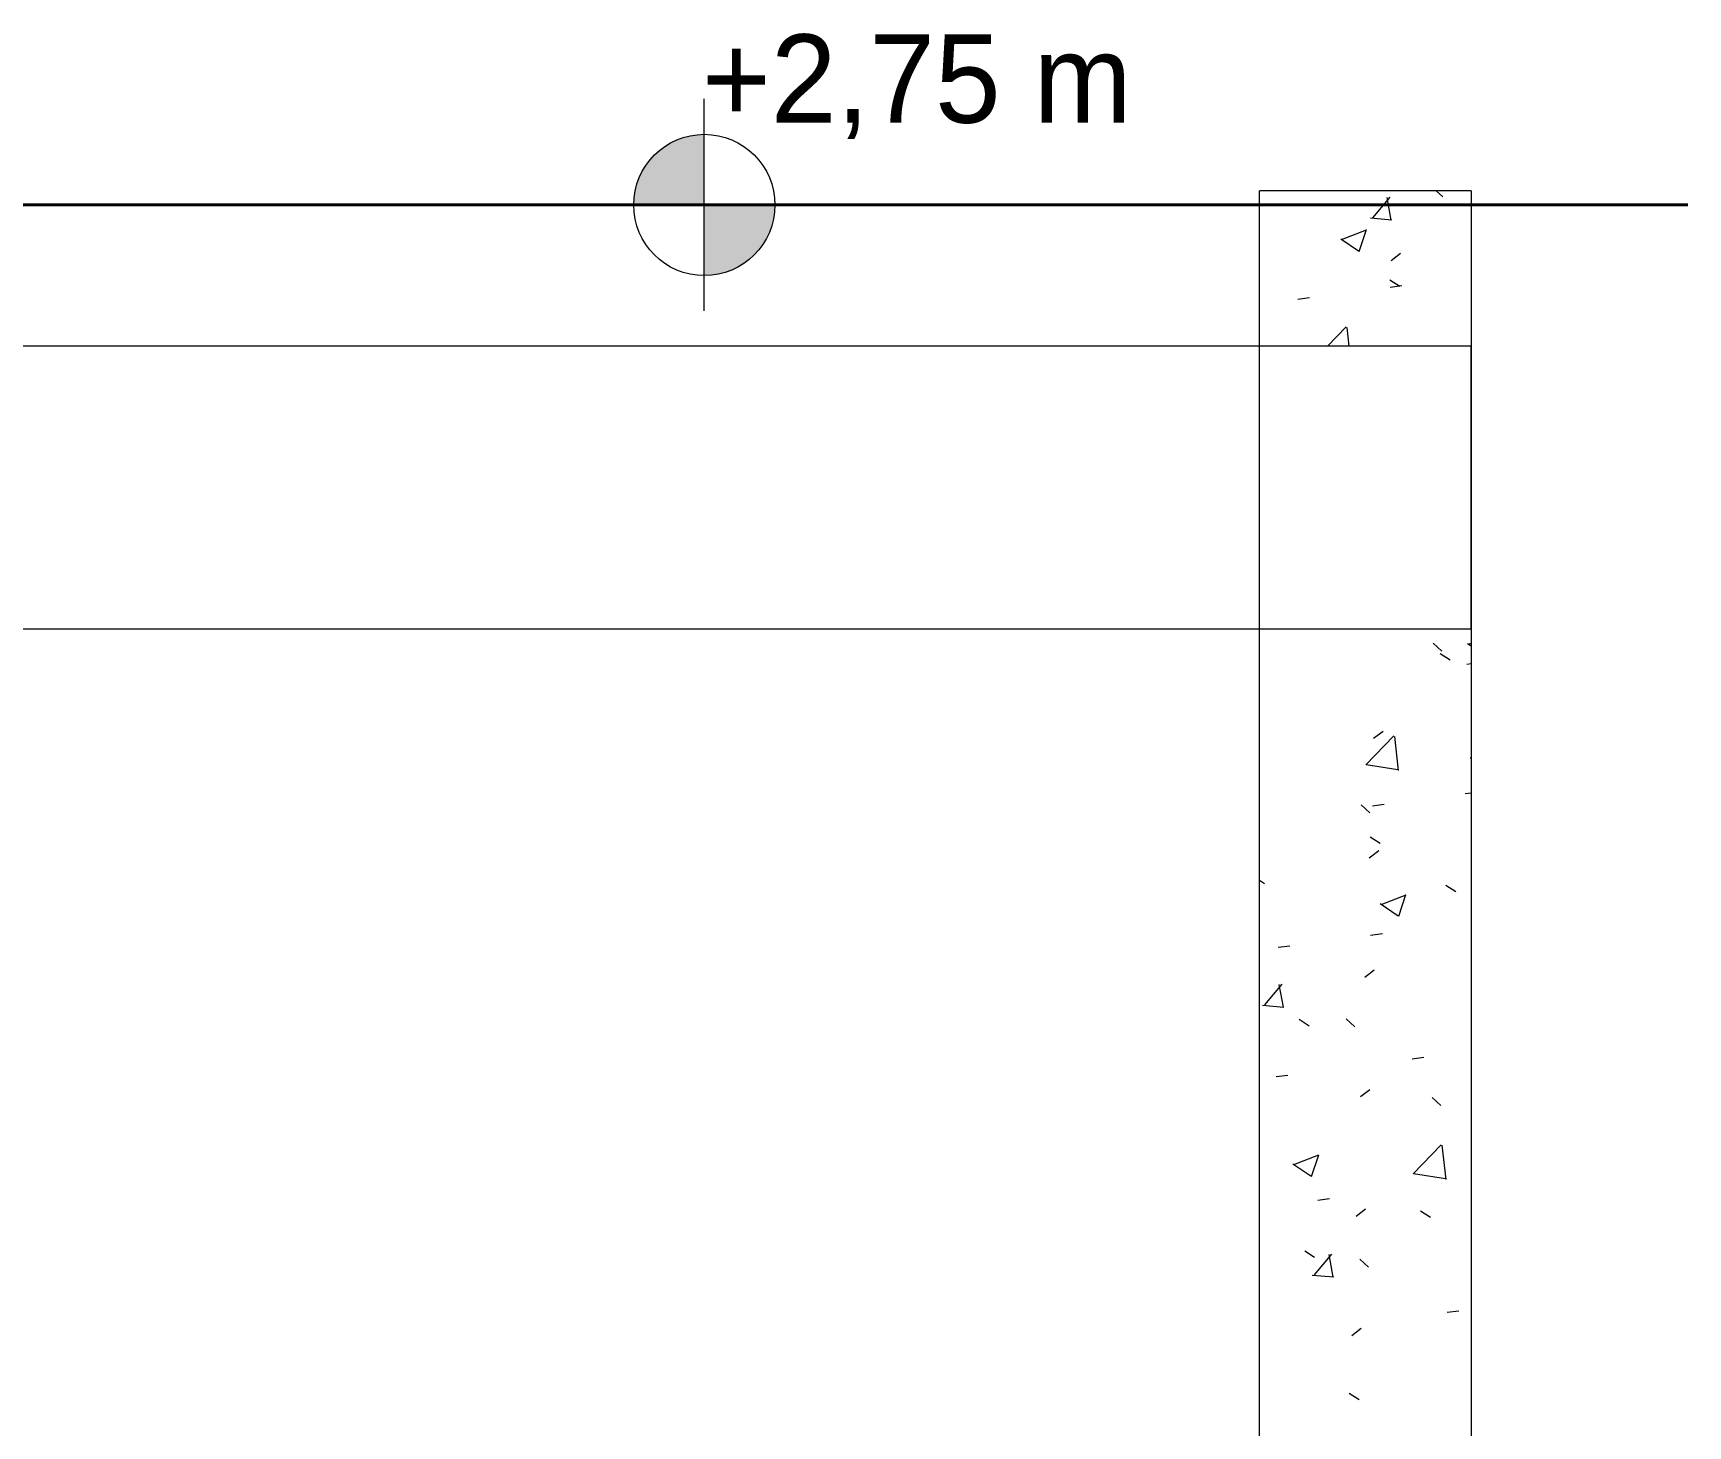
# Model space of a CAD drawing. Header units: metres. Extents: x 15 to 69.3, y -12.4 to 16.4.
# Drawn here: x 39.967 to 41.138, y 1.886 to 2.872 of the extents above; entities that cross this region are included whole.
import ezdxf

# ---------------------------------------------------------------- set-up
doc = ezdxf.new("R2010")
doc.units = ezdxf.units.M
doc.layers.add('1095_ARQ_BASE_COBERTA_dwg', color=7, linetype='Continuous', lineweight=5, true_color=0x767676)
doc.layers.add('A-FLOR', color=7, linetype='Continuous', lineweight=9, true_color=0x007f00)
for name, color, linetype, lineweight in [('A-WALL', 7, 'Continuous', 9), ('G-ANNO-DIMS', 7, 'Continuous', 5), ('KIRYA - PAREDE', 7, 'Continuous', 40), ('KIRYA - PAREDE VISTA', 7, 'Continuous', 15), ('KIRYA - PISO', 7, 'Continuous', 5), ('S-COLS', 7, 'Continuous', 5)]:
    doc.layers.add(name, color=color, linetype=linetype, lineweight=lineweight)
doc.styles.add('Century Gothic_3', font='GOTHIC.TTF', dxfattribs={"height": 0.0625})

# ---------------------------------------------------------------- blocks, each defined once
blk = doc.blocks.new('Pilar retangular - 15 x 30 cm-3622251-DD')
at = {"layer": 'S-COLS', "true_color": 0xeaeaea}
h = blk.add_hatch(dxfattribs=at)
h.set_pattern_fill('FP_9', color=254, style=0, pattern_type=2)
h.set_pattern_definition([(50, (-16.769, 1.584), (0.18219, -0.015938), [0.01905, -0.20955]), (355, (-16.769, 1.584), (-0.035242, 0.191059), [0.01524, -0.16764]), (100.451, (-16.754, 1.582), (0.146942, 0.17512), [0.01619, -0.17809]), (46.184, (-16.769, 1.635), (0.271077, -0.042045), [0.02858, -0.31433]), (96.636, (-16.747, 1.631), (0.237407, 0.247433), [0.02429, -0.26714]), (351.184, (-16.769, 1.635), (0.237406, 0.247428), [0.02286, -0.25146]), (21, (-16.744, 1.622), (0.15162, -0.102267), [0.01905, -0.20955]), (326, (-16.744, 1.622), (0.061803, 0.18419), [0.01524, -0.16764]), (71.451, (-16.731, 1.613), (0.213418, 0.081924), [0.01619, -0.17809]), (37.5, (-16.769, 1.584), (0.0030864, 0.084551), [0.00838, -0.15723, 0.00838, -0.1618, -0.16828]), (37.5, (-16.769, 1.584), (0.0030864, 0.084551), [-0.33579, 0.00838, -0.15989]), (7.5, (-16.769, 1.584), (0.0668157, 0.1001782), [0.00838, -0.08865, 0.00838, -0.15342, -0.06414]), (7.5, (-16.769, 1.584), (0.0668157, 0.1001782), [-0.25883, 0.00838, -0.05575]), (327.5, (-16.826, 1.584), (0.1355866, -0.0057276), [0.00838, -0.05512, 0.00838, -0.18974, -0.26289]), (327.5, (-16.826, 1.584), (0.1355866, -0.0057276), [-0.26162, 0.00838, -0.25451]), (317.5, (-16.851, 1.584), (0.148125, 0.025429), [0.00838, -0.07417, 0.00838, -0.12319, -0.18669]), (317.5, (-16.851, 1.584), (0.148125, 0.025429), [-0.21412, 0.00838, -0.17831])])
h.paths.add_polyline_path([(-15.2106, 0.6), (-15.2106, 2.45), (-15.3606, 2.45), (-15.3606, 0.6)])
h.paths.add_polyline_path([(-15.3606, 2.65), (-15.2106, 2.65), (-15.2106, 2.76), (-15.3606, 2.76)])
at = {"layer": 'S-COLS', "color": 253, "true_color": 0xaaaaaa}
for p, q in [((-15.3606, 0.6), (-15.3606, 2.76)), ((-15.2106, 2.76), (-15.3606, 2.76)), ((-15.2106, 2.76), (-15.2106, 0.6))]:
    blk.add_line(p, q, dxfattribs=at)
blk = doc.blocks.new('1095_ARQ_BASE_COBERTA_dwg-3608433-DD')
at = {"layer": 'KIRYA - PAREDE', "flags": 128}
blk.add_lwpolyline([(-15.0573, 2.75), (-16.8606, 2.75), (-18.9008, 2.75)], dxfattribs=at)
at = {"layer": 'KIRYA - PAREDE VISTA'}
blk.add_line((-16.2091, 2.75), (-15.0573, 2.75), dxfattribs=at)
at = {"layer": 'KIRYA - PISO'}
for p, q in [((-15.0572, 2.75), (-18.9009, 2.75)), ((-15.0573, 2.75), (-18.9008, 2.75)), ((-15.0573, 2.75), (-18.9008, 2.75)), ((-15.0573, 2.75), (-18.9008, 2.75)), ((-15.0573, 2.75), (-17.7709, 2.75)), ((-15.0573, 2.75), (-17.5505, 2.75))]:
    blk.add_line(p, q, dxfattribs=at)
blk = doc.blocks.new('Elevações de ponto - Padrão-77235-DD')
at = {"layer": 'G-ANNO-DIMS', "true_color": 0xff0000}
h = blk.add_hatch(color=1, dxfattribs=at)
edge = h.paths.add_edge_path()
edge.add_line((-18.0402, 0), (-18.0902, 0))
edge.add_arc((-18.0402, 0), 0.05, 90, 180, ccw=False)
edge.add_line((-18.0402, 0.05), (-18.0402, 0))
h = blk.add_hatch(color=1, dxfattribs=at)
edge = h.paths.add_edge_path()
edge.add_line((-18.0402, 0), (-17.9902, 0))
edge.add_arc((-18.0402, 0), 0.05, -90, 0, ccw=False)
edge.add_line((-18.0402, -0.05), (-18.0402, 0))
at = {"layer": 'G-ANNO-DIMS'}
for p, q in [((-18.0402, -0.075), (-18.0402, 0.075)), ((-18.1152, 0), (-17.6902, 0))]:
    blk.add_line(p, q, dxfattribs=at)
blk.add_circle((-18.0402, 0), 0.05, dxfattribs=at)

msp = doc.modelspace()

# ---------------------------------------------------------------- linework, layer by layer
at = {"layer": 'A-FLOR', "color": 9, "true_color": 0xaad4aa}
for p, q in [((37.6849, 2.75), (40.9849, 2.75)), ((40.9849, 2.75), (40.9849, 2.65)), ((40.9849, 2.65), (37.6849, 2.65))]:
    msp.add_line(p, q, dxfattribs=at)
at = {"layer": 'A-WALL', "color": 253, "true_color": 0xaaaaaa}
for p, q in [((40.9849, 2.45), (40.9849, 2.65)), ((37.6849, 2.45), (40.9849, 2.45))]:
    msp.add_line(p, q, dxfattribs=at)

# ---------------------------------------------------------------- block references
at = {"layer": '1095_ARQ_BASE_COBERTA_dwg', "color": 7}
msp.add_blockref('1095_ARQ_BASE_COBERTA_dwg-3608433-DD', (56.1955, 0), dxfattribs=at)
at = {"layer": 'G-ANNO-DIMS', "color": 1, "true_color": 0xff0000}
msp.add_blockref('Elevações de ponto - Padrão-77235-DD', (58.4822, 2.75), dxfattribs=at)
at = {"layer": 'S-COLS', "color": 253, "true_color": 0xaaaaaa}
msp.add_blockref('Pilar retangular - 15 x 30 cm-3622251-DD', (56.1955, 0), dxfattribs=at)

# ---------------------------------------------------------------- texts
at = {"layer": 'G-ANNO-DIMS', "insert": (40.4403, 2.8707), "char_height": 0.0625, "width": 0.385274, "attachment_point": 1, "line_spacing_factor": 0.984502, "style": 'Century Gothic_3'}
msp.add_mtext('+2,75 m', dxfattribs=at)

doc.saveas('drawing.dxf')
